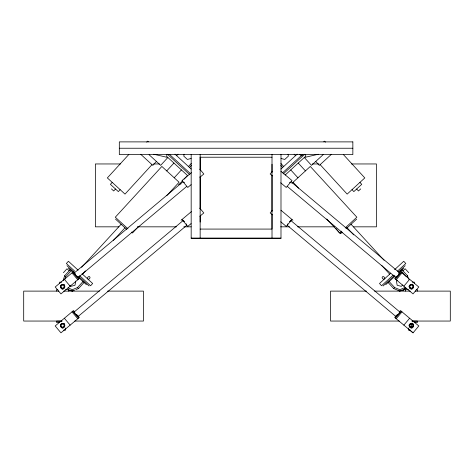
<?xml version="1.0" encoding="UTF-8"?>
<svg xmlns="http://www.w3.org/2000/svg" width="474" height="474" viewBox="0 0 474 474"><rect width="100%" height="100%" fill="white"/><g stroke="black" fill="none" stroke-linecap="round" stroke-linejoin="round"><path stroke-width="0.71" d="M200.152 222.063L200.152 216.002M200.152 208.803L200.152 176.381M200.152 169.745L200.158 157.22M272.011 214.343L272.011 229.078L200.152 229.078M272.011 211.392L272.011 175.291M272.011 172.34L272.011 164.235M77.197 277.136L77.961 277.669L77.843 277.266A2.992 0.344 50 0 0 77.226 276.33M396.418 316.436A2.992 0.344 -50 0 0 398.213 314.558A2.992 0.344 -50 0 0 399.76 312.455L399.89 312.034L290.526 220.262M396.424 316.425L396.039 316.62L396.406 315.808M74.246 273.498L74.116 273.077L182.928 181.779M166.925 154.4L166.712 156.438L187.479 175.481L184.119 179.148M75.71 281.082L75.005 285.271L70.893 286.332L69.915 285.437M184.108 154.24L183.788 156.142L187.396 159.448L191.123 158.482M87.352 278.635L87.572 277.48L88.549 276.632L89.627 276.686L90.066 277.592L89.562 278.736L88.111 279.328M396.163 277.249L396.033 277.669L396.803 277.136M63.107 280.626L64.648 275.767L70.158 269.759M64.849 279.376L65.69 276.727L71.201 270.713M396.738 276.65L396.649 276.935L398.468 275.116M396.033 277.533L396.157 277.266A2.992 0.344 -50 0 1 396.774 276.33M399.754 273.498L399.884 273.077L291.072 181.779M399.884 312.176L399.493 312.876M396.039 316.478L396.169 316.194A2.992 0.344 -50 0 1 397.23 314.689M289.987 182.318L289.815 182.567L290.1 182.158M396.91 276.372L397.153 276.022M398.77 274.724L399.268 273.812L398.758 274.168M397.153 314.979L396.655 315.891L398.474 314.072M272.396 171.333L270.174 173.982L272.408 175.854M272.414 210.296L270.192 212.939L272.426 214.817M292.025 219.533L286.249 226.412L280.715 221.767M396.021 276.905L394.694 278.493L413.038 293.892L418.815 287.007L400.465 271.614L399.132 273.202M395.458 279.139L401.235 272.26M396.228 279.784L401.999 272.906M403.866 286.189L409.637 279.31M396.021 315.856L394.688 317.444L413.061 332.849L418.832 325.97L400.465 310.565L399.132 312.153M395.458 318.09L401.229 311.211M396.228 318.735L401.999 311.856M403.866 325.14L409.637 318.261M128.863 154.459L107.349 177.916L125 194.109L152.018 164.65M146.75 142.129L147.651 141.151L148.356 141.791M112.214 182.377L110.412 184.345L118.334 191.609L120.135 189.647M115.496 189.008L113.695 190.969L111.449 188.913M156.42 161.456L152.818 165.379L140.701 154.269M63.398 272.704L67 268.776L69.204 270.802M176.66 155.673L178.052 154.157M166.724 170.913L173.928 163.056M81.611 267.342L121.125 224.261M82.476 274.162L85.474 270.891M113.487 240.348L124.994 227.81M174.219 177.78L181.423 169.923M188.474 166.51L191.259 163.471M68.013 287.908L72.362 289.691L77.505 287.564L83.015 281.55M75.858 289.632L78.542 288.518L84.058 282.504M189.517 167.47L191.372 165.444M138.461 226.525L132.519 233.001L131.511 232.076M166.694 195.738L179.077 182.241L161.865 166.451L115.3 217.211L127.968 228.829M180.203 183.278L182.68 180.718M178.568 184.783L179.498 183.776L180.955 183.959L180.274 183.337M287.848 223.888L287.41 224.326M301.322 155.816L302.619 154.459L282.575 172.844M346.198 228.545L347.169 227.585M301.357 155.828L302.779 154.518M280.952 169.022L297.168 154.151M283.256 173.928L304.717 154.246M285.188 175.019L305.452 156.438L305.825 156.011L305.345 154.37M323.807 141.791L324.512 141.151L325.413 142.129M291.889 183.337L310.298 166.451L356.863 217.211L345.208 227.899M323.387 154.447L311.495 165.349L304.29 157.498L318.344 154.251M331.462 154.269L319.352 165.379L315.749 161.456M360.714 188.913L358.468 190.969L356.667 189.008M341.665 231.152L339.645 233.001L326.77 218.964M341.541 232.977L342.424 232.159M346.15 228.746L356.667 219.095M390.653 273.273L379.502 283.505L381.558 285.745L393.142 275.121M394.564 269.688L403.741 261.275L405.797 263.514L397.419 271.193M383.081 285.97L394.552 275.447M398.652 271.691L405.199 265.683M385.765 284.655L395.055 276.135M398.658 272.828L403.789 268.124M402.959 270.802L405.169 268.776L408.772 272.704M397.431 280.187L396.454 281.082L397.159 285.271L401.277 286.332L402.734 284.993M388.105 282.504L393.621 288.518L394.664 287.564L399.801 289.691L405.389 287.398M402.005 269.759L407.516 275.767L406.479 276.727L400.963 270.713M404.269 289.14L406.242 288.328L403.119 290.147L404.737 288.767M191.407 172.672L181.998 180.57L187.769 187.449L191.093 184.664M77.967 277.669L186.792 186.359M199.921 177.258L203.826 173.982L199.827 169.218M181.074 220.292L191.389 211.635M186.774 225.322L77.961 316.62L77.588 316.431A2.992 0.344 50 0 1 75.787 314.558A2.992 0.344 50 0 1 74.24 312.449L74.11 312.034L183.474 220.262M191.069 223.627L187.751 226.412L181.975 219.533M199.898 216.221L203.808 212.939L199.809 208.175M403.119 290.147L405.466 288.305M399.748 273.107L399.487 273.291L399.884 273.077M399.76 312.052L399.499 312.236A2.992 0.344 -50 0 1 399.76 312.052L399.89 312.034M396.169 277.646L396.436 277.462A2.992 0.344 -50 0 0 398.48 275.281A2.992 0.344 -50 0 0 399.89 273.208M335.9 228.486L339.645 233.001L340.326 233.321L341.221 232.876M69.044 290.147L72.498 291.024L74.513 290.189M393.621 288.518L399.665 291.024L402.296 289.946M399.665 291.024L403.783 289.851M340.326 233.321L340.883 233.291M119.312 148.238L352.852 148.238M200.152 157.22L272.011 157.22M120.42 163.957L95.363 163.957L95.363 226.833L118.944 226.833M153.582 163.957L159.477 163.957M312.342 163.957L318.978 163.957M351.406 163.957L376.463 163.957L376.463 226.833L353.616 226.833M137.371 226.833L176.429 226.833M183.799 226.833L191.17 226.833M280.655 226.833L289.496 226.833M297.601 226.833L334.454 226.833M191.17 238.061L280.993 238.061M61.661 282.131L59.665 282.131L59.665 283.488M412.339 282.131L414.335 282.131L414.335 283.488M57.869 289.614L56.673 289.614L56.673 291.113M65.655 289.614L68.647 289.614L68.647 291.113M408.345 289.614L405.353 289.614L405.353 291.113M416.131 289.614L417.327 289.614L417.327 291.113M58.788 291.113L23.7 291.113L23.7 321.052L62.141 321.052M63.717 291.113L99.457 291.113M107.521 291.113L143.462 291.113L143.462 321.052L74.708 321.052M366.479 291.113L330.538 291.113L330.538 321.052L399.292 321.052M374.543 291.113L410.283 291.113M415.212 291.113L450.3 291.113L450.3 321.052L411.859 321.052M61.602 321.111L56.673 321.111L56.673 322.61L59.665 322.61M412.398 321.111L417.327 321.111L417.327 322.61L414.335 322.61M63.658 330.094L65.655 330.094L65.655 328.055M410.342 330.094L408.345 330.094L408.345 328.055M384.053 279.328L382.601 278.736L382.103 277.592L382.536 276.686L383.614 276.632L384.592 277.48L384.811 278.635M74.11 312.034L74.24 312.052A2.992 0.344 50 0 1 74.489 312.224L74.24 312.052M74.116 273.077L74.507 273.279L74.252 273.107M153.819 154.251L167.873 157.498L160.668 165.349L149.079 154.725M281.041 158.482L284.767 159.448L288.376 156.142L288.056 154.24M68.38 289.851L71.811 290.829M70.525 290.218L72.498 291.024M413.038 332.843L409.779 330.094M77.825 277.646L77.576 277.468A2.992 0.344 50 0 1 75.52 275.281A2.992 0.344 50 0 1 74.11 273.208M299.722 154.465L301.268 155.703M280.934 171.28L292.002 180.57L286.231 187.449L280.691 182.804M287.208 186.359L396.033 277.669M280.952 210.243L292.926 220.292M287.226 225.322L396.039 316.62M75.242 274.168L74.732 273.812L75.23 274.724M174.995 154.151L191.212 169.022M169.544 154.459L190.512 173.691M167.446 154.246L189.831 174.776M115.496 219.095L126.801 229.469M78.133 270.18L68.422 261.275L66.372 263.514L74.744 271.193M82.032 273.753L92.661 283.505L90.605 285.745L79.555 275.613M66.964 265.683L74.537 272.627M78.637 276.389L89.082 285.97M68.375 268.124L72.812 272.195M78.72 277.61L86.398 284.655M64.648 275.767L65.69 276.727M77.505 287.564L78.542 288.518M186.59 224.326L186.152 223.888M343.3 154.459L364.814 177.916L347.164 194.109L320.146 164.65M359.95 182.377L361.751 184.345L353.829 191.609L352.028 189.647M294.111 154.157L295.503 155.673M298.235 163.056L305.44 170.913M351.038 224.261L384.047 260.256M347.175 227.81L353.675 234.897M381.689 265.434L389.687 274.162M290.74 169.923L297.945 177.78M280.904 163.471L283.689 166.51M389.148 281.55L394.664 287.564M280.792 165.444L282.646 167.47M293.086 182.241L298.531 188.178M74.868 273.202L73.535 271.614L55.185 287.007L60.962 293.892L79.306 278.493L77.979 276.905M72.765 272.26L78.542 279.139M72.001 272.906L77.772 279.784M64.363 279.31L70.134 286.189M74.868 312.153L73.535 310.565L55.168 325.97L60.962 332.843L79.312 317.444L77.979 315.856M72.771 311.211L78.542 318.09M72.001 311.856L77.772 318.735M64.363 318.261L70.134 325.14M75.532 275.116L77.351 276.935L77.262 276.65M75.526 314.072L77.345 315.891L76.847 314.979M184.013 182.318L184.185 182.567L183.9 182.158M76.847 276.022L77.09 276.372M77.594 315.808L77.967 316.62M74.507 312.876L74.116 312.176M77.961 316.49L77.837 316.205A2.992 0.344 50 0 0 76.77 314.689M407.516 275.767L408.618 279.233M411.278 324.121L411.539 327.101M280.993 154.459L280.993 238.434L191.17 238.434L191.17 154.323M272.011 154.459L272.011 238.061M200.152 154.459L200.152 238.061M74.862 273.599A2.992 0.344 50 0 1 75.319 274.055M398.681 274.055A2.992 0.344 -50 0 1 399.138 273.599M409.145 286.225C413.073 295.705 416.048 278.676 409.145 286.225M409.145 325.176C413.067 334.656 416.048 317.627 409.145 325.176M60.524 285.858C62.704 295.859 68.659 279.589 60.524 285.858M60.524 324.809C62.71 334.81 68.659 318.54 60.524 324.809M290.124 221.103L289.81 221.554L290.124 221.103M289.59 182.863L289.59 182.863M352.852 141.886L119.312 141.886L119.312 154.589L352.852 154.589L352.852 141.886M184.41 182.863L184.41 182.863M184.19 221.554L183.876 221.103L184.19 221.554M410.448 326.758A1.499 1.499 0 0 0 412.884 325.869A1.499 1.499 0 0 0 410.899 324.204A1.499 1.499 0 0 0 410.448 326.758M61.733 287.884A1.499 1.499 0 0 0 64.079 286.788A1.499 1.499 0 0 0 61.958 285.301A1.499 1.499 0 0 0 61.733 287.884M61.324 288.482A2.246 2.246 0 0 0 64.849 286.835A2.246 2.246 0 0 0 61.661 284.607A2.246 2.246 0 0 0 61.324 288.482M410.425 287.789A1.499 1.499 0 0 0 412.86 286.9A1.499 1.499 0 0 0 410.875 285.235A1.499 1.499 0 0 0 410.425 287.789M409.945 288.358A2.246 2.246 0 0 0 413.601 287.031A2.246 2.246 0 0 0 410.62 284.53A2.246 2.246 0 0 0 409.945 288.358M61.324 327.433A2.246 2.246 0 0 0 64.849 325.786A2.246 2.246 0 0 0 61.667 323.558A2.246 2.246 0 0 0 61.324 327.433M61.733 326.841A1.499 1.499 0 0 0 64.085 325.745A1.499 1.499 0 0 0 61.958 324.257A1.499 1.499 0 0 0 61.733 326.841M409.945 327.315A2.246 2.246 0 0 0 413.595 325.982A2.246 2.246 0 0 0 410.62 323.481A2.246 2.246 0 0 0 409.945 327.315"/></g></svg>
